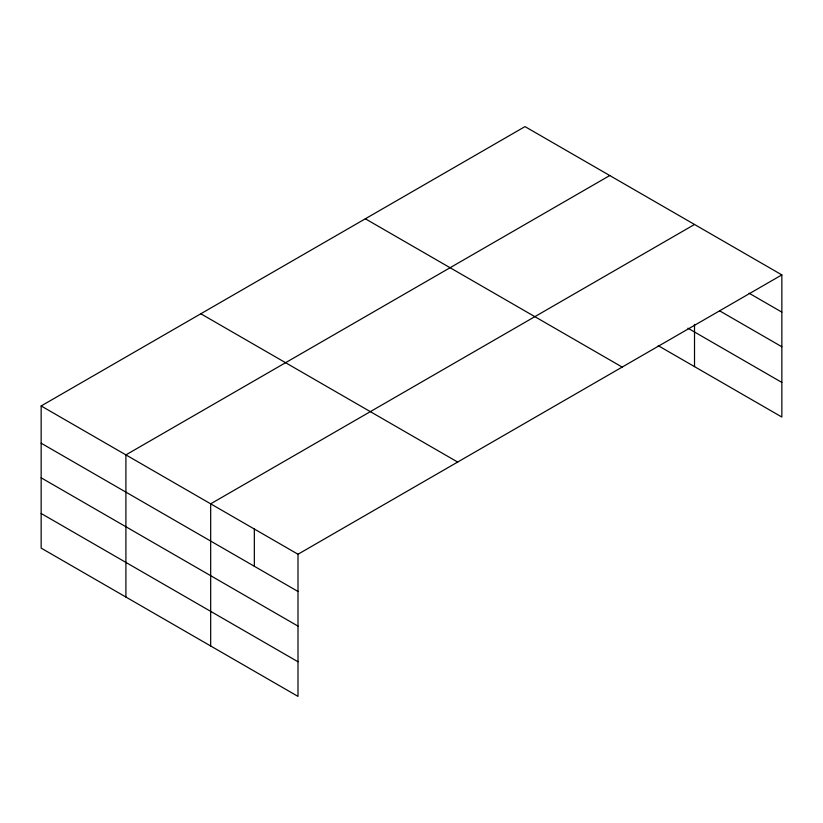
<?xml version="1.0" encoding="UTF-8"?>
<svg xmlns="http://www.w3.org/2000/svg" width="823" height="823" viewBox="0 0 823 823"><rect width="100%" height="100%" fill="white"/><g stroke="black" fill="none" stroke-linecap="round" stroke-linejoin="round"><path stroke-width="1.23" d="M41.15 405.955L297.998 554.239L297.998 696.392L41.15 548.108L41.15 405.955L525.002 126.608L781.85 274.892L781.85 417.045L658.194 345.66M609.761 175.536L125.909 454.882L125.909 597.035M694.519 224.473L210.678 503.82L210.678 645.973M297.998 554.239L781.85 274.892M749.105 293.225L781.85 312.133M719.631 310.837L781.85 346.761M687.915 328.192L781.85 382.428M365.33 218.784L622.178 367.079M200.822 313.769L457.67 462.063M41.15 443.196L297.998 591.48M41.15 477.813L297.998 626.108M41.15 513.48L297.998 661.774M694.519 324.365L694.519 366.626M254.338 529.035L254.338 566.275"/></g></svg>
